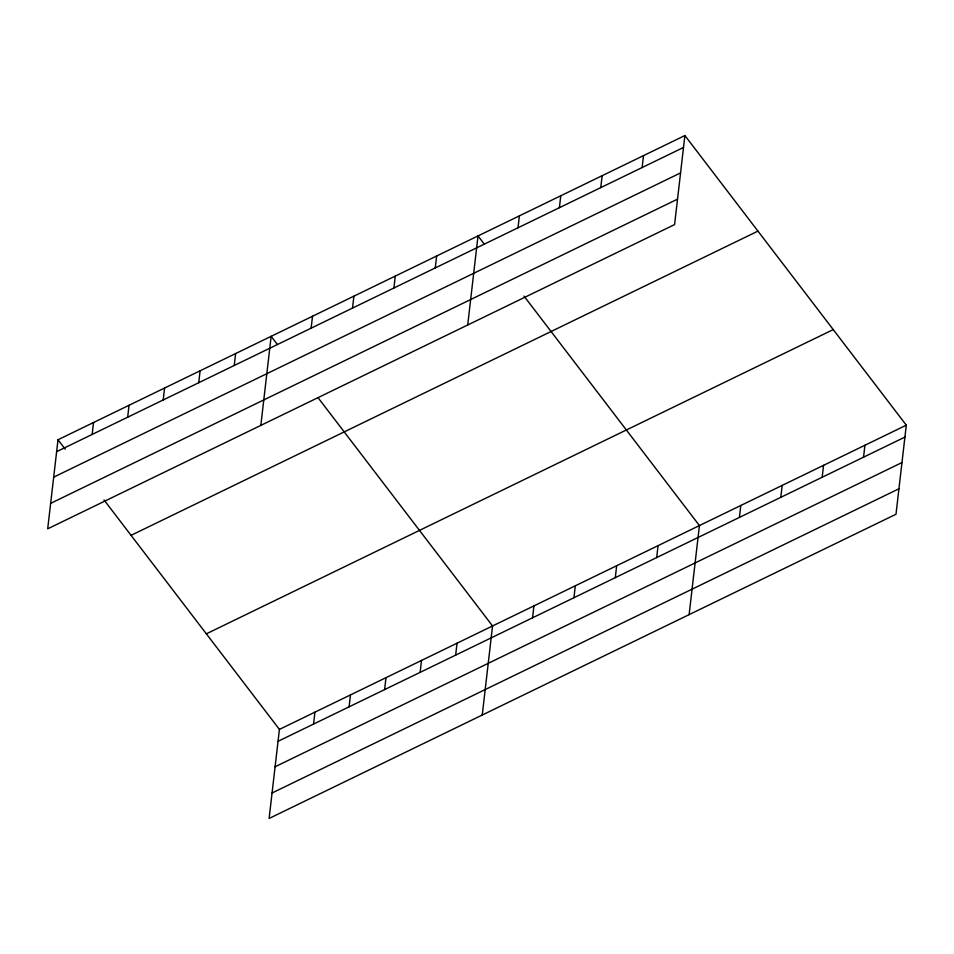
<?xml version="1.0" encoding="UTF-8"?>
<svg xmlns="http://www.w3.org/2000/svg" width="954" height="954" viewBox="0 0 954 954"><rect width="100%" height="100%" fill="white"/><g stroke="black" fill="none" stroke-linecap="round" stroke-linejoin="round"><path stroke-width="1.43" d="M58.003 439.758L47.7 528.826L674.585 224.595L684.889 135.54L58.003 439.758L65.218 449.203M92.144 434.44L93.528 422.527M127.669 417.208L129.052 405.283M163.194 399.964L164.577 388.039M198.718 382.721L200.101 370.808M234.243 365.489L235.626 353.564M260.836 425.389L271.151 336.321L277.459 344.585M311.135 328.164L312.518 316.251M104.01 499.944L279.415 729.405L269.111 818.46L895.997 514.242L906.3 425.174L684.889 135.54M352.515 308.094L353.898 296.169M313.556 724.086L314.939 712.161M393.895 288.013L395.266 276.088M349.081 706.842L350.464 694.917M384.605 689.599L385.988 677.686M435.262 267.931L436.646 256.006M420.13 672.367L421.513 660.442M467.71 324.992L478.014 235.936L484.334 244.188M455.654 655.124L457.038 643.199M518.01 227.779L519.393 215.854M482.247 715.023L492.55 625.967L318.052 397.687M559.39 207.698L560.761 195.773M532.547 617.81L533.93 605.885M600.758 187.616L602.141 175.691M573.926 597.729L575.31 585.804M642.137 167.534L643.521 155.621M615.294 577.647L616.678 565.722M656.674 557.565L658.057 545.652M689.122 614.626L699.425 525.571L524.02 296.11M739.422 517.414L740.805 505.489M780.801 497.332L782.173 485.407M822.169 477.25L823.552 465.337M863.549 457.181L864.92 445.256M56.62 451.683L683.505 147.465M53.674 477.143L680.56 172.912M50.645 503.366L677.531 199.147M131.068 535.337L757.953 231.118M206.35 633.826L833.236 329.595M279.415 729.405L906.3 425.174M278.031 741.318L904.917 437.099M275.086 766.777L901.971 462.559M272.057 793.001L898.942 488.782"/></g></svg>
